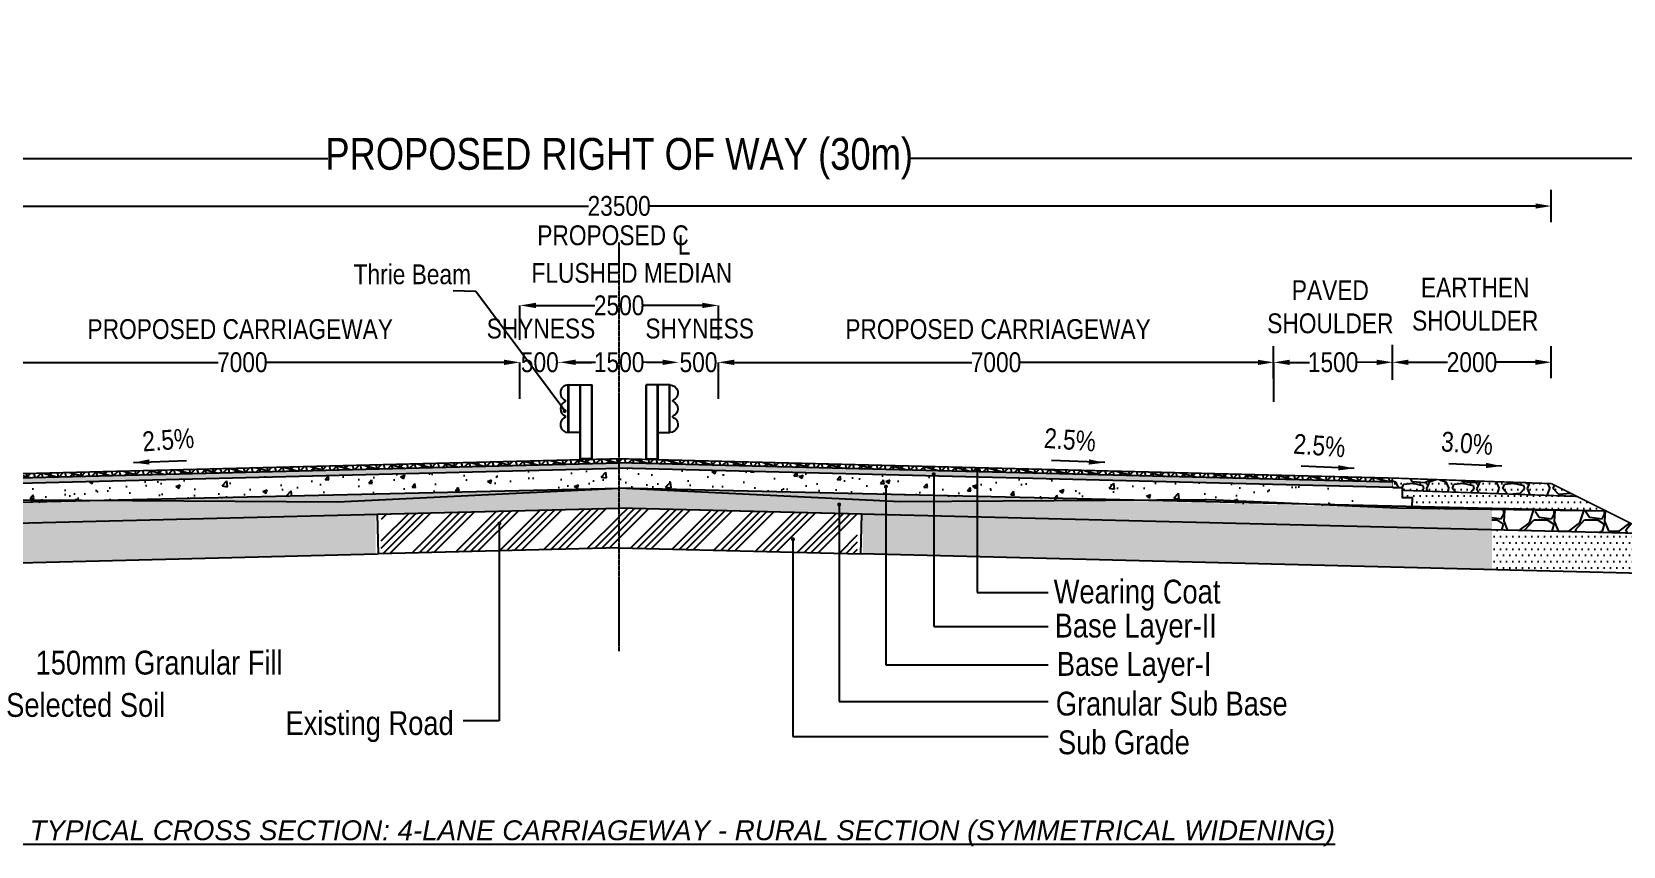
# Model space of a CAD drawing. Header units: millimetres. Extents: x 207528 to 778454, y -364692 to 101323.
# Drawn here: x 330897 to 350955, y 63442 to 73704 of the extents above; entities that cross this region are included whole.
import ezdxf

# ---------------------------------------------------------------- set-up
doc = ezdxf.new("R2010")
doc.units = ezdxf.units.MM
doc.linetypes.add('CENTER2', pattern=[28.575, 19.05, -3.175, 3.175, -3.175])
doc.linetypes.add('DASHED2', pattern=[0.375, 0.25, -0.125])
for name, color, linetype in [('Dim', 253, 'Continuous'), ('Dimension', 253, 'Continuous'), ('hatch', 253, 'Continuous'), ('NGL', 7, 'DASHED2')]:
    doc.layers.add(name, color=color, linetype=linetype)
doc.styles.add('DIM', font='ARIALN.TTF', dxfattribs={"height": 250})
doc.styles.get("Standard").update_dxf_attribs({"font": 'arial.ttf'})
doc.styles.add('STRIP PLAN STYLE', font='ARIALN.TTF')
doc.dimstyles.new('DIM', dxfattribs={"dimtxt": 250, "dimasz": 200, "dimexe": 0.18, "dimexo": 0.0625, "dimgap": 0.09, "dimtad": 0, "dimtih": 1, "dimtoh": 1, "dimdec": 0, "dimzin": 0, "dimdsep": 46, "dimtxsty": 'DIM', "dimcen": 0.09, "dimclrd": 256, "dimclrt": 7, "dimadec": 0, "dimazin": 0, "dimtfac": 1, "dimtdec": 0, "dimtofl": 0, "dimtmove": 0, "dimatfit": 3, "dimfxl": 1, "dimtolj": 1, "dimtzin": 0, "dimarcsym": 0})
doc.dimstyles.new('new', dxfattribs={"dimtxt": 150, "dimasz": 150, "dimexe": 100, "dimexo": 0.1, "dimgap": 0.09, "dimtad": 0, "dimtih": 1, "dimtoh": 1, "dimdec": 0, "dimzin": 0, "dimdsep": 46, "dimtxsty": 'DIM', "dimcen": 0.09, "dimclrd": 256, "dimclrt": 252, "dimadec": 0, "dimazin": 0, "dimtfac": 1, "dimtdec": 0, "dimtofl": 0, "dimtmove": 0, "dimatfit": 3, "dimfxl": 1, "dimtolj": 1, "dimtzin": 0, "dimlwd": -1, "dimarcsym": 0})
pattern_1 = [(45, (260451.31, 675.16), (-67.35192, 67.35192), []), (105, (260451.31, 675.16), (-92.004435, -24.65251), []), (165, (260451.31, 675.16), (-24.65251, -92.004435), [])]
pattern_2 = [(45, (260451.31, 675.16), (42.426407, -4e-15), [25, -35]), (45, (260461.917, 675.16), (42.426407, -4e-15), [10, -50]), (45, (260451.31, 685.766), (42.426407, -4e-15), [10, -50])]
pattern_3 = [(50, (260451.3, 675.16), (546.554, -47.8173), [57.15, -628.65]), (355, (260451.3, 675.16), (-105.7303, 573.1705), [45.72, -502.9218]), (100.45144, (260496.86, 671.2), (440.8237, 525.3533), [48.57, -534.2707]), (46.1842, (260451.3, 827.56), (813.237, -126.127), [85.725, -942.975]), (96.63556, (260519.1, 817.05), (712.2124, 742.2784), [72.855, -801.407]), (351.18415, (260451.3, 827.6), (712.2124, 742.2784), [68.58, -754.379]), (21, (260527.5, 789.46), (454.8432, -306.7956), [57.15, -628.65]), (326, (260527.5, 789.46), (185.406, 552.564), [45.72, -502.92]), (71.45144, (260565.4, 763.9), (640.2493, 245.7683), [48.57, -534.2698]), (37.5, (260451.31, 675.16), (9.2658, 253.6651), [0, -496.824, 0, -510.54, 0, -504.825]), (7.5, (260451.3, 675.16), (200.459, 300.5417), [0, -291.084, 0, -485.394, 0, -192.405]), (327.5, (260281.38, 675.16), (406.7718, -17.18623), [0, -190.5, 0, -594.36, 0, -788.67]), (317.5, (260205.2, 675.16), (444.3875, 76.2795), [0, -247.65, 0, -394.716, 0, -560.07])]
pattern_4 = [(228.012788, (262909.072, 1257.6), (-5080, -5715), [85.4304, -8457.621]), (184.96974, (262851.922, 1194.1), (7619.999997, 635.000036), [146.6012, -14513.5122]), (132.510447, (262705.872, 1181.4), (6350.000003, -6984.999998), [103.3704, -10233.6807]), (267.27369, (262458.222, 1022.65), (635.000001, 12700), [133.501, -13216.6094]), (292.833654, (262451.872, 889.3), (-3175, 7620), [130.9084, -12959.952]), (357.27369, (262502.672, 768.65), (-12700, 635.000001), [133.501, -13216.6094]), (37.69424, (262636.022, 762.3), (-8254.9999996, -6350.0000005), [176.5484, -17478.2788]), (72.255328, (262775.722, 870.25), (4445.000001, 13969.9999996), [166.68, -16501.314]), (121.429566, (262826.522, 1029), (-5080.000001, 8254.9999996), [133.9532, -13261.3864]), (175.23636, (262756.67, 1143.3), (6985, -635), [152.9283, -7493.4842]), (222.397438, (262604.272, 1156), (-7619.9999998, -6985.0000003), [197.7695, -19579.193]), (138.814075, (263086.87, 1016.3), (-4445, 3810), [67.501, -6682.6415]), (171.469234, (263036.072, 1060.75), (8255, -1269.999999), [128.4205, -12713.6597]), (225, (262909.07, 1079.8), (-9e-14, -635), [89.8023, -808.2233]), (203.19859, (262864.62, 1156), (3175, 1270), [48.3603, -4787.6556]), (291.80141, (262820.17, 1136.95), (-635, 1905), [68.3914, -3351.1882]), (30.96376, (262845.57, 1073.45), (1905, 1270), [111.08, -3591.5745]), (161.56505, (262940.82, 1130.6), (1270, -635), [80.3218, -1927.7245]), (16.38954, (262451.872, 1136.95), (6350, 1905), [112.522, -11139.7067]), (70.346176, (262559.822, 1168.7), (-2540, -6985), [94.3997, -9345.554]), (293.19859, (262940.82, 1257.6), (-1270, 3175), [96.72, -4739.296]), (343.61046, (262978.922, 1168.7), (-6350, 1905), [112.522, -11139.7067]), (339.443955, (262451.87, 743.25), (-3175, 1270), [108.5088, -5316.9336]), (294.77514, (262553.472, 705.15), (-3175.000004, 6984.999998), [90.918, -9000.8983]), (66.80141, (262947.17, 622.6), (1270, 3175), [96.72, -4739.296]), (17.354025, (262985.272, 711.5), (-8255, -2540), [106.4457, -10538.094]), (69.443955, (262636.02, 622.6), (-1270, -3175), [54.2544, -5371.188]), (101.30993, (262909.07, 622.6), (-635, 2540), [32.3787, -3205.4987]), (165.96376, (262902.72, 654.35), (1905, -635), [130.9084, -2487.2636]), (186.009006, (262775.722, 686.1), (6350, 635), [121.3167, -12010.3412]), (303.69007, (262845.57, 1016.3), (-635, 1270), [91.581, -2197.944]), (353.157227, (262896.372, 940.1), (10795, -1269.9999994), [159.8892, -15829.0023]), (60.945396, (263055.12, 921.05), (-2540, -4445), [65.377, -6472.348]), (90, (263086.9, 978.2), (-635, 635), [38.1, -596.9]), (120.256437, (262763.022, 705.15), (2540, -4445), [88.2167, -8733.4852]), (48.012787, (262718.572, 781.35), (5080, 5715), [170.8607, -8372.1905]), (0, (262832.9, 908.35), (635, 635), [165.1, -469.9]), (325.304846, (262997.972, 908.35), (6350.000002, -4444.999997), [100.4024, -9939.8292]), (254.0546, (263080.52, 851.2), (-635, -2540), [92.4573, -4530.4125]), (207.645975, (263055.122, 762.3), (-12065.0000004, -6349.999999), [150.5363, -14903.116]), (175.42608, (262921.772, 692.45), (-8255, 635), [159.2574, -15766.4616])]
pattern_5 = [(0, (262451.87, 622.6), (39.6875, 79.375), [0, -79.375])]
pattern_6 = [(45, (262454, 28925.6), (-269.4077, 269.4077), []), (45, (262543.8, 28925.6), (-269.4077, 269.4077), []), (45, (262633.6, 28925.6), (-269.4077, 269.4077), []), (45, (262723.4, 28925.6), (-269.4077, 269.4077), [])]

# ---------------------------------------------------------------- blocks, each defined once
blk = doc.blocks.new('*D6')
at = {"layer": 'Defpoints', "color": 0, "transparency": 16777216}
for p in [(339550, 70256), (337050, 69821), (339550, 69821)]:
    blk.add_point(p, dxfattribs=at)
at = {"layer": 'Dim', "color": 0, "lineweight": -2, "transparency": 16777216}
for p, q in [((337050, 69821), (337050, 70257)), ((339550, 69821), (339550, 70257))]:
    blk.add_line(p, q, dxfattribs=at)
at = {"layer": 'Dim', "lineweight": -2, "transparency": 16777216}
for p, q in [((337250, 70256), (337992, 70256)), ((339350, 70256), (338607, 70256))]:
    blk.add_line(p, q, dxfattribs=at)
at = {"layer": 'Dim', "transparency": 16777216}
for points in [[(337250, 70290), (337250, 70223), (337050, 70256)], [(339350, 70290), (339350, 70223), (339550, 70256)]]:
    blk.add_solid(points, dxfattribs=at)
at = {"layer": 'Dim', "color": 7, "transparency": 16777216, "insert": (338300, 70256), "char_height": 250, "attachment_point": 5, "style": 'DIM'}
blk.add_mtext('\\A1;2500', dxfattribs=at)
blk = doc.blocks.new('*D7')
at = {"layer": 'Defpoints', "color": 0, "transparency": 16777216}
for p in [(353300, 72106), (323300, 70870), (353300, 70870)]:
    blk.add_point(p, dxfattribs=at)
at = {"layer": 'Dim', "color": 0, "lineweight": -2, "transparency": 16777216}
for p, q in [((323300, 70870), (323300, 72106)), ((353300, 70870), (353300, 72106))]:
    blk.add_line(p, q, dxfattribs=at)
at = {"layer": 'Dim', "lineweight": -2, "transparency": 16777216}
for p, q in [((323500, 72106), (334627, 72106)), ((353100, 72106), (341973, 72106))]:
    blk.add_line(p, q, dxfattribs=at)
at = {"layer": 'Dim', "transparency": 16777216}
for points in [[(323500, 72139), (323500, 72073), (323300, 72106)], [(353100, 72139), (353100, 72073), (353300, 72106)]]:
    blk.add_solid(points, dxfattribs=at)
at = {"layer": 'Dim', "color": 7, "transparency": 16777216, "insert": (338300, 72106), "char_height": 400, "attachment_point": 5, "style": 'STRIP PLAN STYLE'}
blk.add_mtext('\\A1;PROPOSED RIGHT OF WAY (30m)', dxfattribs=at)
blk = doc.blocks.new('*D2')
at = {"layer": 'Defpoints', "color": 0, "transparency": 16777216}
for p in [(346550, 69539), (348049, 69540), (348049, 69540)]:
    blk.add_point(p, dxfattribs=at)
at = {"layer": 'Dim', "color": 0, "lineweight": -2, "transparency": 16777216}
for p, q in [((346550, 69539), (346550, 69539)), ((348049, 69540), (348049, 69539))]:
    blk.add_line(p, q, dxfattribs=at)
at = {"layer": 'Dim', "lineweight": -2, "transparency": 16777216}
for p, q in [((346750, 69539), (347003, 69539)), ((347849, 69540), (347596, 69539))]:
    blk.add_line(p, q, dxfattribs=at)
at = {"layer": 'Dim', "transparency": 16777216}
for points in [[(346750, 69572), (346750, 69506), (346550, 69539)], [(347849, 69573), (347849, 69506), (348049, 69540)]]:
    blk.add_solid(points, dxfattribs=at)
at = {"layer": 'Dim', "color": 7, "transparency": 16777216, "insert": (347299, 69539), "char_height": 250, "attachment_point": 5, "style": 'DIM'}
blk.add_mtext('\\A1;1500', dxfattribs=at)
blk = doc.blocks.new('*D3')
at = {"layer": 'Defpoints', "color": 0, "transparency": 16777216}
for p in [(348049, 69540), (350049, 69541), (350049, 69541)]:
    blk.add_point(p, dxfattribs=at)
at = {"layer": 'Dim', "color": 0, "lineweight": -2, "transparency": 16777216}
for p, q in [((348049, 69540), (348049, 69540)), ((350049, 69541), (350049, 69540))]:
    blk.add_line(p, q, dxfattribs=at)
at = {"layer": 'Dim', "lineweight": -2, "transparency": 16777216}
for p, q in [((348249, 69540), (348742, 69540)), ((349849, 69541), (349357, 69540))]:
    blk.add_line(p, q, dxfattribs=at)
at = {"layer": 'Dim', "transparency": 16777216}
for points in [[(348249, 69573), (348249, 69506), (348049, 69540)], [(349849, 69574), (349849, 69507), (350049, 69541)]]:
    blk.add_solid(points, dxfattribs=at)
at = {"layer": 'Dim', "color": 7, "transparency": 16777216, "insert": (349049, 69540), "char_height": 250, "attachment_point": 5, "style": 'DIM'}
blk.add_mtext('\\A1;2000', dxfattribs=at)
blk = doc.blocks.new('*D4')
at = {"layer": 'Defpoints', "color": 0, "transparency": 16777216}
for p in [(346550, 69539), (339550, 69079), (346550, 69041)]:
    blk.add_point(p, dxfattribs=at)
at = {"layer": 'Dim', "color": 0, "lineweight": -2, "transparency": 16777216}
for p, q in [((339550, 69079), (339550, 69539)), ((346550, 69041), (346550, 69539))]:
    blk.add_line(p, q, dxfattribs=at)
at = {"layer": 'Dim', "lineweight": -2, "transparency": 16777216}
for p, q in [((339750, 69539), (342745, 69539)), ((346350, 69539), (343355, 69539))]:
    blk.add_line(p, q, dxfattribs=at)
at = {"layer": 'Dim', "transparency": 16777216}
for points in [[(339750, 69572), (339750, 69505), (339550, 69539)], [(346350, 69572), (346350, 69505), (346550, 69539)]]:
    blk.add_solid(points, dxfattribs=at)
at = {"layer": 'Dim', "color": 7, "transparency": 16777216, "insert": (343050, 69539), "char_height": 250, "attachment_point": 5, "style": 'DIM'}
blk.add_mtext('\\A1;7000', dxfattribs=at)
blk = doc.blocks.new('*D5')
at = {"layer": 'Defpoints', "color": 0, "transparency": 16777216}
for p in [(339050, 69539), (339050, 69353), (339550, 69353)]:
    blk.add_point(p, dxfattribs=at)
at = {"layer": 'Dim', "lineweight": -2, "transparency": 16777216}
for p, q in [((338850, 69539), (338650, 69539)), ((339750, 69539), (339950, 69539))]:
    blk.add_line(p, q, dxfattribs=at)
at = {"layer": 'Dim', "color": 0, "lineweight": -2, "transparency": 16777216}
for p, q in [((339050, 69538), (339050, 69539)), ((339550, 69538), (339550, 69539))]:
    blk.add_line(p, q, dxfattribs=at)
at = {"layer": 'Dim', "transparency": 16777216}
for points in [[(338850, 69573), (338850, 69506), (339050, 69539)], [(339750, 69573), (339750, 69506), (339550, 69539)]]:
    blk.add_solid(points, dxfattribs=at)
at = {"layer": 'Dim', "color": 7, "transparency": 16777216, "insert": (339300, 69539), "char_height": 250, "attachment_point": 5, "style": 'DIM'}
blk.add_mtext('\\A1;500', dxfattribs=at)
blk = doc.blocks.new('*D8')
at = {"layer": 'Defpoints', "color": 0, "transparency": 16777216}
for p in [(350050, 71509), (326550, 68123), (350050, 68123)]:
    blk.add_point(p, dxfattribs=at)
at = {"layer": 'Dim', "color": 0, "lineweight": -2, "transparency": 16777216}
for p, q in [((326550, 71508), (326550, 71509)), ((350050, 71508), (350050, 71509))]:
    blk.add_line(p, q, dxfattribs=at)
at = {"layer": 'Dim', "lineweight": -2, "transparency": 16777216}
for p, q in [((326750, 71509), (337912, 71509)), ((349850, 71509), (338687, 71509))]:
    blk.add_line(p, q, dxfattribs=at)
at = {"layer": 'Dim', "transparency": 16777216}
for points in [[(326750, 71542), (326750, 71476), (326550, 71509)], [(349850, 71542), (349850, 71476), (350050, 71509)]]:
    blk.add_solid(points, dxfattribs=at)
at = {"layer": 'Dim', "color": 7, "transparency": 16777216, "insert": (338300, 71509), "char_height": 250, "attachment_point": 5, "style": 'DIM'}
blk.add_mtext('\\A1;23500', dxfattribs=at)
blk = doc.blocks.new('EF')
for points in [[(1904820, 49581), (1904820, 50181)], [(1904820, 49781), (1904820, 50181)], [(1904820, 50181), (1905120, 50181)], [(1904825, 49581), (1904825, 50181)], [(1904825, 49781), (1904825, 50181)], [(1904970, 49251), (1904970, 50181)], [(1904975, 49251), (1904975, 50181)], [(1905115, 49251), (1905115, 50181)], [(1905120, 49251), (1905120, 50181)], [(1904970, 49581), (1904820, 49581)], [(1905120, 49251), (1904970, 49251)]]:
    blk.add_lwpolyline(points)
for centre, radius, start, end in [((1904820, 50081), 100, 90, 245.38), ((1904820, 49881), 100, 114.62, 245.38), ((1904774, 49981), 10, 294.62, 65.38), ((1904820, 49681), 100, 114.62, 270), ((1904774, 49781), 10, 294.62, 65.38)]:
    blk.add_arc(centre, radius, start, end)
blk = doc.blocks.new('*D9')
at = {"layer": 'Defpoints', "color": 0, "transparency": 16777216}
for p in [(337050, 69539), (337050, 69353), (337550, 69353)]:
    blk.add_point(p, dxfattribs=at)
at = {"layer": 'Dim', "lineweight": -2, "transparency": 16777216}
for p, q in [((336850, 69539), (336650, 69539)), ((337750, 69539), (337950, 69539))]:
    blk.add_line(p, q, dxfattribs=at)
at = {"layer": 'Dim', "color": 0, "lineweight": -2, "transparency": 16777216}
for p, q in [((337050, 69538), (337050, 69539)), ((337550, 69538), (337550, 69539))]:
    blk.add_line(p, q, dxfattribs=at)
at = {"layer": 'Dim', "transparency": 16777216}
for points in [[(336850, 69573), (336850, 69506), (337050, 69539)], [(337750, 69573), (337750, 69506), (337550, 69539)]]:
    blk.add_solid(points, dxfattribs=at)
at = {"layer": 'Dim', "color": 7, "transparency": 16777216, "insert": (337300, 69539), "char_height": 250, "attachment_point": 5, "style": 'DIM'}
blk.add_mtext('\\A1;500', dxfattribs=at)
blk = doc.blocks.new('*D10')
at = {"layer": 'Defpoints', "color": 0, "transparency": 16777216}
for p in [(337550, 69540), (337550, 69353), (339050, 69353)]:
    blk.add_point(p, dxfattribs=at)
at = {"layer": 'Dim', "color": 0, "lineweight": -2, "transparency": 16777216}
for p, q in [((337550, 69539), (337550, 69540)), ((339050, 69538), (339050, 69539))]:
    blk.add_line(p, q, dxfattribs=at)
at = {"layer": 'Dim', "lineweight": -2, "transparency": 16777216}
for p, q in [((337750, 69540), (338003, 69540)), ((338850, 69539), (338596, 69540))]:
    blk.add_line(p, q, dxfattribs=at)
at = {"layer": 'Dim', "transparency": 16777216}
for points in [[(337750, 69573), (337750, 69507), (337550, 69540)], [(338850, 69573), (338850, 69506), (339050, 69539)]]:
    blk.add_solid(points, dxfattribs=at)
at = {"layer": 'Dim', "color": 7, "transparency": 16777216, "insert": (338300, 69540), "char_height": 250, "attachment_point": 5, "style": 'DIM'}
blk.add_mtext('\\A1;1500', dxfattribs=at)
blk = doc.blocks.new('*D13')
at = {"layer": 'Defpoints', "color": 0, "transparency": 16777216}
for p in [(330050, 69539), (330050, 69041), (337050, 69079)]:
    blk.add_point(p, dxfattribs=at)
at = {"layer": 'Dim', "color": 0, "lineweight": -2, "transparency": 16777216}
for p, q in [((330050, 69041), (330050, 69539)), ((337050, 69079), (337050, 69539))]:
    blk.add_line(p, q, dxfattribs=at)
at = {"layer": 'Dim', "lineweight": -2, "transparency": 16777216}
for p, q in [((330250, 69539), (333245, 69539)), ((336850, 69539), (333855, 69539))]:
    blk.add_line(p, q, dxfattribs=at)
at = {"layer": 'Dim', "transparency": 16777216}
for points in [[(330250, 69572), (330250, 69505), (330050, 69539)], [(336850, 69572), (336850, 69505), (337050, 69539)]]:
    blk.add_solid(points, dxfattribs=at)
at = {"layer": 'Dim', "color": 7, "transparency": 16777216, "insert": (333550, 69539), "char_height": 250, "attachment_point": 5, "style": 'DIM'}
blk.add_mtext('\\A1;7000', dxfattribs=at)

msp = doc.modelspace()

# ---------------------------------------------------------------- hatches: boundary and pattern name
h = msp.add_hatch()
h.set_pattern_fill('GOST_GLASS', color=41, scale=5)
h.set_pattern_definition(pattern_2)
h.paths.add_polyline_path([(338300.5, 68204.5), (338300.5, 68274.5), (328548.7, 68030.7), (328549.6, 67960.7)])
h = msp.add_hatch()
h.set_pattern_fill('GOST_GLASS', color=41, scale=5)
h.set_pattern_definition(pattern_2)
h.paths.add_polyline_path([(338298.7, 68204.5), (338298.7, 68274.5), (348050.5, 68030.7), (348049.6, 67960.7)])
at = {"layer": 'Dim'}
h = msp.add_hatch(dxfattribs=at)
h.set_pattern_fill('AR-CONC', color=256, scale=3)
h.set_pattern_definition(pattern_3)
h.paths.add_polyline_path([(338300.5, 68204.5), (329180.2, 67979.5), (329180.2, 67854.5), (329055.2, 67851.4), (329058.4, 67729.4), (338300.5, 67954.4)])
h = msp.add_hatch(dxfattribs=at)
h.set_pattern_fill('AR-CONC', color=256, scale=3)
h.set_pattern_definition(pattern_3)
h.paths.add_polyline_path([(338298.7, 68204.5), (347419.1, 67979.5), (347419.1, 67854.5), (347544, 67851.4), (347540.8, 67729.4), (338298.7, 67954.4)])
h = msp.add_hatch(dxfattribs=at)
h.set_pattern_fill('ANSI34', color=256, scale=20)
h.set_pattern_definition(pattern_6)
h.paths.add_polyline_path([(338294, 67705.7), (336304.6, 67655.9), (335305.5, 67631), (335299.3, 67126.6), (338306, 67201.5)])
h = msp.add_hatch(dxfattribs=at)
h.set_pattern_fill('ANSI34', color=256, scale=20)
h.set_pattern_definition(pattern_6)
h.paths.add_polyline_path([(338299.6, 67701.8), (340300.7, 67655.4), (341300.4, 67626.8), (341306.6, 67126.4), (338306.6, 67201.4)])
at = {"layer": 'hatch'}
h = msp.add_hatch(dxfattribs=at)
h.set_pattern_fill('NET3', color=256, scale=30, angle=45)
h.set_pattern_definition(pattern_1)
h.paths.add_polyline_path([(338300.5, 68274.5), (338300.5, 68324.5), (328549.6, 68080.8), (328549.6, 68030.7)])
h = msp.add_hatch(dxfattribs=at)
h.set_pattern_fill('NET3', color=256, scale=30, angle=45)
h.set_pattern_definition(pattern_1)
h.paths.add_polyline_path([(338298.7, 68274.5), (338298.7, 68324.5), (348049.6, 68080.8), (348049.6, 68030.7)])
h = msp.add_hatch(dxfattribs=at)
h.set_pattern_fill('DOTS', scale=50)
h.set_pattern_definition([(0, (261201.35, -8900.25), (39.6875, 79.375), [0, -79.375])])
h.paths.add_polyline_path([(350049.6, 68010.8), (348049.6, 68080.8), (348049.1, 68080.8), (348049.1, 67960.6), (348049.7, 67960.6), (348169.7, 67960.6), (348169.7, 67835.6), (348294.7, 67835.6), (348291.5, 67704.5), (350787.1, 67642.1)])
h = msp.add_hatch(dxfattribs=at)
h.set_pattern_fill('GRAVEL', color=11, scale=25)
h.paths.add_polyline_path([(348169.7, 67960.6), (348049.1, 67960.6), (348049.1, 68080.8), (348049.6, 68080.8), (350049.6, 68010.8), (350372.5, 67849.4), (348169.7, 67926.5)])
h = msp.add_hatch(dxfattribs=at)
h.set_pattern_fill('GRAVEL', color=11, scale=25)
h.set_pattern_definition(pattern_4)
h.paths.add_polyline_path([(338299.6, 67701.8), (338299.6, 67886.1), (334751.8, 67716.3), (330875.8, 67742.8), (328486.4, 67636.7), (327299.6, 67619.4), (327299.6, 67426.8)])
h.paths.add_polyline_path([(338299.6, 67886.1), (338299.6, 67951.9), (327299.6, 67676.9), (327299.6, 67619.4), (328486.4, 67636.7), (330875.8, 67742.8), (334751.8, 67716.3)])
h = msp.add_hatch(dxfattribs=at)
h.set_pattern_fill('GRAVEL', color=11, scale=25)
h.set_pattern_definition(pattern_4)
h.paths.add_polyline_path([(338299.6, 67701.8), (338299.6, 67886.1), (341847.4, 67716.3), (345723.4, 67742.8), (348112.8, 67636.7), (349299.6, 67619.4), (349299.6, 67426.8)])
h.paths.add_polyline_path([(338299.6, 67886.1), (338299.6, 67951.9), (349299.6, 67676.9), (349299.6, 67619.4), (348112.8, 67636.7), (345723.4, 67742.8), (341847.4, 67716.3)])
h = msp.add_hatch(dxfattribs=at)
h.set_pattern_fill('DOTS', color=25, scale=50)
h.set_pattern_definition(pattern_5)
h.paths.add_polyline_path([(335230.2, 67625), (327299.6, 67426.8), (327299.6, 66926.6), (335230.2, 67124.9)])
h = msp.add_hatch(dxfattribs=at)
h.set_pattern_fill('DOTS', color=25, scale=50)
h.set_pattern_definition(pattern_5)
h.paths.add_polyline_path([(341369, 67625), (349299.6, 67426.8), (349299.6, 66926.6), (341369, 67124.9)])
h = msp.add_hatch(dxfattribs=at)
h.set_pattern_fill('GRAVEL', color=11, scale=25)
h.set_pattern_definition([(228.012788, (262908.45, -8298.943), (-5080, -5715), [85.4304, -8457.621]), (184.96974, (262851.3, -8362.443), (7619.999997, 635.000036), [146.6012, -14513.5122]), (132.510447, (262705.25, -8375.143), (6350.000003, -6984.999998), [103.3704, -10233.6807]), (267.27369, (262457.6, -8533.893), (635.000001, 12700), [133.501, -13216.6094]), (292.833654, (262451.25, -8667.243), (-3175, 7620), [130.9084, -12959.952]), (357.27369, (262502.05, -8787.893), (-12700, 635.000001), [133.501, -13216.6094]), (37.69424, (262635.4, -8794.243), (-8254.9999996, -6350.0000005), [176.5484, -17478.2788]), (72.255328, (262775.1, -8686.293), (4445.000001, 13969.9999996), [166.68, -16501.314]), (121.429566, (262825.9, -8527.543), (-5080.000001, 8254.9999996), [133.9532, -13261.3864]), (175.23636, (262756.05, -8413.243), (6985, -635), [152.9283, -7493.4842]), (222.397438, (262603.65, -8400.543), (-7619.9999998, -6985.0000003), [197.7695, -19579.193]), (138.814075, (263086.25, -8540.243), (-4445, 3810), [67.501, -6682.6415]), (171.469234, (263035.45, -8495.793), (8255, -1269.9999986), [128.4205, -12713.6597]), (225, (262908.45, -8476.74), (-9e-14, -635), [89.8023, -808.2233]), (203.19859, (262864, -8400.54), (3175, 1270), [48.3603, -4787.6556]), (291.80141, (262819.55, -8419.59), (-635, 1905), [68.3914, -3351.1882]), (30.96376, (262844.95, -8483.09), (1905, 1270), [111.08, -3591.5745]), (161.56505, (262940.2, -8425.94), (1270, -635), [80.3218, -1927.7245]), (16.38954, (262451.25, -8419.593), (6350, 1905), [112.522, -11139.7067]), (70.346176, (262559.2, -8387.843), (-2540, -6985), [94.3997, -9345.554]), (293.19859, (262940.2, -8298.94), (-1270, 3175), [96.72, -4739.296]), (343.61046, (262978.3, -8387.843), (-6350, 1905), [112.522, -11139.7067]), (339.443955, (262451.25, -8813.29), (-3175, 1270), [108.5088, -5316.9336]), (294.77514, (262552.85, -8851.393), (-3175.000004, 6984.999998), [90.918, -9000.8983]), (66.80141, (262946.55, -8933.94), (1270, 3175), [96.72, -4739.296]), (17.354025, (262984.65, -8845.043), (-8255, -2540), [106.4457, -10538.094]), (69.443955, (262635.4, -8933.94), (-1270, -3175), [54.2544, -5371.188]), (101.30993, (262908.45, -8933.94), (-635, 2540), [32.3787, -3205.4987]), (165.96376, (262902.1, -8902.2), (1905, -635), [130.9084, -2487.2636]), (186.009006, (262775.1, -8870.443), (6350, 635), [121.3167, -12010.3412]), (303.69007, (262844.95, -8540.24), (-635, 1270), [91.581, -2197.944]), (353.157227, (262895.75, -8616.443), (10795, -1269.9999994), [159.8892, -15829.0023]), (60.945396, (263054.5, -8635.49), (-2540, -4445), [65.377, -6472.348]), (90, (263086.25, -8578.34), (-635, 635), [38.1, -596.9]), (120.256437, (262762.4, -8851.393), (2540, -4445), [88.2167, -8733.4852]), (48.012787, (262717.95, -8775.193), (5080, 5715), [170.8607, -8372.1905]), (0, (262832.25, -8648.2), (635, 635), [165.1, -469.9]), (325.304846, (262997.35, -8648.193), (6350.000002, -4444.999997), [100.4024, -9939.8292]), (254.0546, (263079.9, -8705.34), (-635, -2540), [92.4573, -4530.4125]), (207.645975, (263054.5, -8794.243), (-12065.0000004, -6349.999999), [150.5363, -14903.116]), (175.426079, (262921.15, -8864.093), (-8255, 635), [159.2574, -15766.4616])])
h.paths.add_polyline_path([(350743.3, 67664), (349300.3, 67676.8), (349300.3, 67426.8), (351318.9, 67376.3)])
h = msp.add_hatch(dxfattribs=at)
h.set_pattern_fill('DOTS', color=25, scale=50)
h.set_pattern_definition([(0, (262451.25, -8933.94), (39.6875, 79.375), [0, -79.375])])
h.paths.add_polyline_path([(351318.9, 67376.3), (349300.3, 67426.8), (349300.3, 66926.6), (352372.1, 66849.8)])

# ---------------------------------------------------------------- linework, layer by layer
at = {"color": 1, "linetype": 'CENTER2', "ltscale": 0.5}
msp.add_lwpolyline([(338299.6, 65899.5), (338299.6, 71048.5)], dxfattribs=at)
for points, const_width in [([(328549.6, 68080.8), (338299.6, 68324.5)], 20), ([(329300.3, 68099.6), (338300.4, 68324.6)], 20), ([(347298.9, 68099.6), (338298.9, 68324.6)], 20), ([(348049.6, 68080.8), (338299.6, 68324.5)], 20), ([(348049.6, 68080.8), (350049.6, 68010.8)], 20), ([(348049.1, 68080.7), (348049.1, 67960.6)], 10), ([(350049.6, 68010.8), (352372.1, 66849.8)], 20), ([(348169.7, 67926.5), (350372.5, 67849.4)], 20)]:
    msp.add_lwpolyline(points, dxfattribs=dict(const_width=const_width))
for points in [[(328549.6, 68030.7), (338300.5, 68274.5)], [(328549.6, 67960.7), (338300.5, 68204.5)], [(348049.6, 68030.7), (338298.7, 68274.5)], [(348049.6, 67960.7), (338298.7, 68204.5)], [(325856, 67664), (338299.6, 67951.9)], [(350743.3, 67664), (338299.6, 67951.9)], [(348049.7, 67960.6), (348169.7, 67960.6)], [(348169.7, 67960.6), (348169.7, 67835.6), (348294.7, 67835.6), (348291.5, 67704.5)], [(325280.3, 67376.3), (338299.6, 67701.8)], [(338299.6, 67201.4), (335268.5, 67125.5), (335256, 67625.3), (338299.6, 67701.8)], [(351318.9, 67376.3), (338299.6, 67701.8)], [(338299.6, 67201.4), (341344.4, 67125.5), (341356.9, 67625.3), (338299.6, 67701.8)], [(324227.1, 66849.8), (335254.8, 67125.5)], [(352372.1, 66849.8), (341344.4, 67125.5)]]:
    msp.add_lwpolyline(points)
at = {"layer": 'Dim'}
for points in [[(350049.1, 71306.1), (350049.1, 71711.3)], [(346549.1, 69336.4), (346549.1, 69741.6)], [(348049.3, 69319.4), (348049.3, 69759.4)], [(350048.8, 69337.9), (350048.8, 69743.1)]]:
    msp.add_lwpolyline(points, dxfattribs=at)
at = {"layer": 'Dimension', "linetype": 'Continuous', "ltscale": 10, "flags": 128}
for points in [[(325856, 67664), (328486.4, 67702.4), (330875.8, 67808.5), (334751.8, 67782), (338299.6, 67951.9)], [(350743.3, 67664), (348112.8, 67702.4), (345723.4, 67808.5), (341847.4, 67782), (338299.6, 67951.9)]]:
    msp.add_lwpolyline(points, dxfattribs=at)

# ---------------------------------------------------------------- block references
msp.add_blockref('EF', (-1567160.7, 19073.8))
at = {"xscale": -1}
msp.add_blockref('EF', (2243759.9, 19073.8), dxfattribs=at)

# ---------------------------------------------------------------- texts
at = {"layer": 'Dim', "char_height": 250, "attachment_point": 5, "style": 'DIM'}
for s, insert in [('PROPOSED C', (338222.8, 71138.8)), ('L', (339117.6, 71020.8)), ('FLUSHED MEDIAN', (338459.9, 70664.5)), ('EARTHEN \\PSHOULDER', (349089.9, 70271.3)), ('PAVED \\PSHOULDER', (347264, 70237.6)), ('PROPOSED CARRIAGEWAY', (333523.8, 69956.5)), ('SHYNESS', (337314.6, 69963.7)), ('SHYNESS', (339314.6, 69963.7)), ('PROPOSED CARRIAGEWAY', (343075.5, 69956.5))]:
    msp.add_mtext_dynamic_manual_height_columns(s, width=5325.312, gutter_width=1250, heights=[0], dxfattribs=dict(at, insert=insert))
at = {"layer": 'Dim', "color": 7, "insert": (335692.9, 70647), "char_height": 250, "width": 5325.312, "attachment_point": 5, "style": 'DIM'}
msp.add_mtext('Thrie Beam', dxfattribs=at)
at = {"layer": 'Dim', "char_height": 250, "attachment_point": 5, "style": 'DIM'}
for s, insert, rotation in [('2.5%', (332616.1, 68561.9), 4.21364), ('2.5%', (343983.1, 68561.9), 355.78636), ('2.5%', (347126.8, 68488.9), 355.78636), ('3.0%', (348987.8, 68518.2), 355.78636)]:
    msp.add_mtext_dynamic_manual_height_columns(s, width=5325.312, gutter_width=1250, heights=[0], dxfattribs=dict(at, insert=insert, rotation=rotation))
at = {"layer": 'Dimension', "color": 7, "char_height": 300, "style": 'DIM'}
for s, insert, attachment_point in [('\\A1;Wearing Coat  ', (343777.2, 66604.9), 4), ('\\A1;Base Layer-II', (343790.1, 66176.2), 4), ('\\A1;150mm Granular Fill', (330945.3, 65752.7), 4), ('\\A1;Base Layer-I', (343816.8, 65693.3), 4), ('\\A1;Granular Sub Base ', (343803.5, 65236.5), 4), ('\\A1;Selected Soil', (330573.8, 65219.4), 4), ('\\A1;Existing Road ', (336214.6, 64947.9), 6), ('\\A1;Sub Grade', (343830.7, 64748.6), 4)]:
    msp.add_mtext(s, dxfattribs=dict(at, insert=insert, attachment_point=attachment_point))
at = {"layer": 'NGL', "color": 7, "insert": (338174.6, 63604.6), "char_height": 250, "width": 47718.433, "attachment_point": 5}
msp.add_mtext('{\\fArial|b0|i1|c0|p34;\\LTYPE - A  : TYPICAL CROSS SECTION: 4-LANE CARRIAGEWAY - RURAL SECTION (SYMMETRICAL WIDENING)}', dxfattribs=at)

# ---------------------------------------------------------------- dimensions: what is measured, and where the dimension line sits
at = {"layer": 'Dim'}
dim = msp.add_linear_dim(base=(353299.6, 72105.8), p1=(323299.6, 70870), p2=(353299.6, 70870), text='PROPOSED RIGHT OF WAY (30m)', dimstyle='DIM', override={"dimtxt": 400, "dimtxsty": 'STRIP PLAN STYLE'}, dxfattribs=at)
dim.commit()
dim.dimension.update_dxf_attribs({"geometry": '*D7', "text_midpoint": (338300.2, 72105.8), "dimtype": 160})
dim = msp.add_linear_dim(base=(350049.6, 71509.1), p1=(326549.6, 68122.8), p2=(350049.6, 68122.8), dimstyle='DIM', override={"dimfxl": 1.25, "dimfxlon": 1}, dxfattribs=at)
dim.commit()
dim.dimension.update_dxf_attribs({"geometry": '*D8', "text_midpoint": (338299.6, 71509.1)})
dim = msp.add_linear_dim(base=(339549.6, 70256.4), p1=(337049.6, 69821), p2=(339549.6, 69821), angle=0, dimstyle='DIM', dxfattribs=at)
dim.commit()
dim.dimension.update_dxf_attribs({"geometry": '*D6', "text_midpoint": (338299.6, 70256.4), "dimtype": 161})
for base, p1, p2, angle, picture, middle in [((330049.6, 69538.8), (337049.6, 69079.4), (330049.6, 69041.3), 0, '*D13', (333549.6, 69538.8)), ((346549.6, 69538.8), (339549.6, 69079.4), (346549.6, 69041.3), 180, '*D4', (343049.6, 69538.8))]:
    dim = msp.add_linear_dim(base=base, p1=p1, p2=p2, angle=angle, dimstyle='DIM', dxfattribs=at)
    dim.commit()
    dim.dimension.update_dxf_attribs({"geometry": picture, "text_midpoint": middle})
for p1, p2, picture, middle in [((337549.6, 69352.6), (337049.6, 69352.6), '*D9', (337299.6, 69539.3)), ((339049.6, 69352.6), (337549.6, 69353.3), '*D10', (338299.7, 69539.7)), ((339549.6, 69352.6), (339049.6, 69352.6), '*D5', (339299.6, 69539.3))]:
    dim = msp.add_aligned_dim(p1=p1, p2=p2, distance=-186.7, dimstyle='DIM', override={"dimfxl": 1.25, "dimfxlon": 1}, dxfattribs=at)
    dim.commit()
    dim.dimension.update_dxf_attribs({"geometry": picture, "text_midpoint": middle})
for p1, p2, picture, middle in [((346549.6, 69538.9), (348049.3, 69539.6), '*D2', (347299.5, 69539.3)), ((348049.3, 69539.7), (350049.3, 69540.6), '*D3', (349049.3, 69540.2))]:
    dim = msp.add_aligned_dim(p1=p1, p2=p2, distance=0, dimstyle='DIM', dxfattribs=at)
    dim.commit()
    dim.dimension.update_dxf_attribs({"geometry": picture, "text_midpoint": middle})

# ---------------------------------------------------------------- leaders
for points in [[(332178.9, 68275.7), (332848.4, 68301.8)], [(344420.3, 68275.7), (343750.8, 68301.8)], [(347564, 68202.8), (346894.5, 68228.9)], [(349425, 68232), (348755.5, 68258.2)]]:
    msp.add_leader(points, dimstyle='DIM', dxfattribs=at)
at = {"layer": 'Dimension'}
for points, override in [([(337613.5, 68926.2), (336491.9, 70434), (336209, 70440.1)], {"dimasz": 50, "dimldrblk": 'Dot'}), ([(342813.5, 68187.6), (342813.5, 66637.9), (343708.2, 66637.9)], {"dimasz": 50, "dimclrd": 256, "dimldrblk": 'Dot'}), ([(341662.3, 67973), (341662.3, 65728.4), (343708.2, 65728.4)], {"dimasz": 50, "dimclrd": 256, "dimldrblk": 'Dot'}), ([(342265.5, 68129.3), (342265.5, 66209.4), (343708.2, 66209.4)], {"dimasz": 50, "dimclrd": 256, "dimldrblk": 'Dot'}), ([(341073.2, 67747.7), (341073.2, 65265.6), (343708.2, 65265.6)], {"dimasz": 50, "dimclrd": 256, "dimldrblk": 'Dot'}), ([(336789.5, 67508.5), (336789.5, 65022.9), (336332.1, 65022.9)], {"dimasz": 50, "dimclrd": 256, "dimldrblk": 'Dot'}), ([(340491.1, 67309.2), (340491.1, 64823.6), (343708.2, 64823.6)], {"dimasz": 50, "dimclrd": 256, "dimldrblk": 'Dot'})]:
    msp.add_leader(points, dimstyle='new', override=override, dxfattribs=at)

doc.saveas('drawing.dxf')
